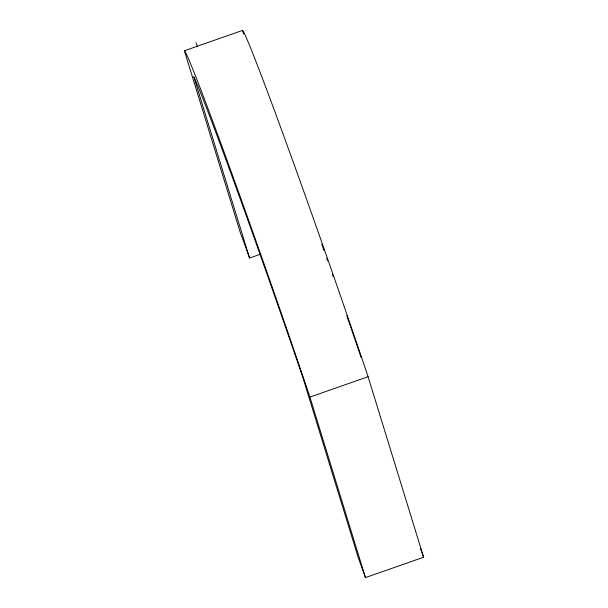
<?xml version="1.0" encoding="UTF-8"?>
<svg xmlns="http://www.w3.org/2000/svg" width="608" height="608" viewBox="0 0 608 608"><rect width="100%" height="100%" fill="white"/><g stroke="black" fill="none" stroke-linecap="round" stroke-linejoin="round"><path stroke-width="0.91" d="M249.569 258.035L240.145 232.043L184.384 50.776L242.531 30.4A239.278 4.887 70.7 0 1 288.572 149.165A239.278 4.887 70.7 0 1 368.083 376.709L423.616 557.224L365.469 577.6L358.393 558.068L302.86 377.553A233.829 4.773 70.7 0 0 193.808 76.768L249.569 258.035L260.771 254.114M365.469 577.6L309.936 397.085L368.083 376.709M420.402 548.348L423.616 557.224M196.012 42.674L197.304 46.246M242.531 30.4L243.641 34.025M321.776 244.203A233.829 4.773 70.7 0 1 323.935 250.329M326.716 258.218A233.829 4.773 70.7 0 1 327.636 260.847M332.264 274.026A233.829 4.773 70.7 0 1 333.192 276.67M346.765 315.704A233.829 4.773 70.7 0 1 350.117 325.409M350.413 326.283A233.829 4.773 70.7 0 1 361 357.177M184.384 50.776A239.278 4.887 70.7 0 1 230.424 169.533A239.278 4.887 70.7 0 1 309.936 397.085"/></g></svg>
